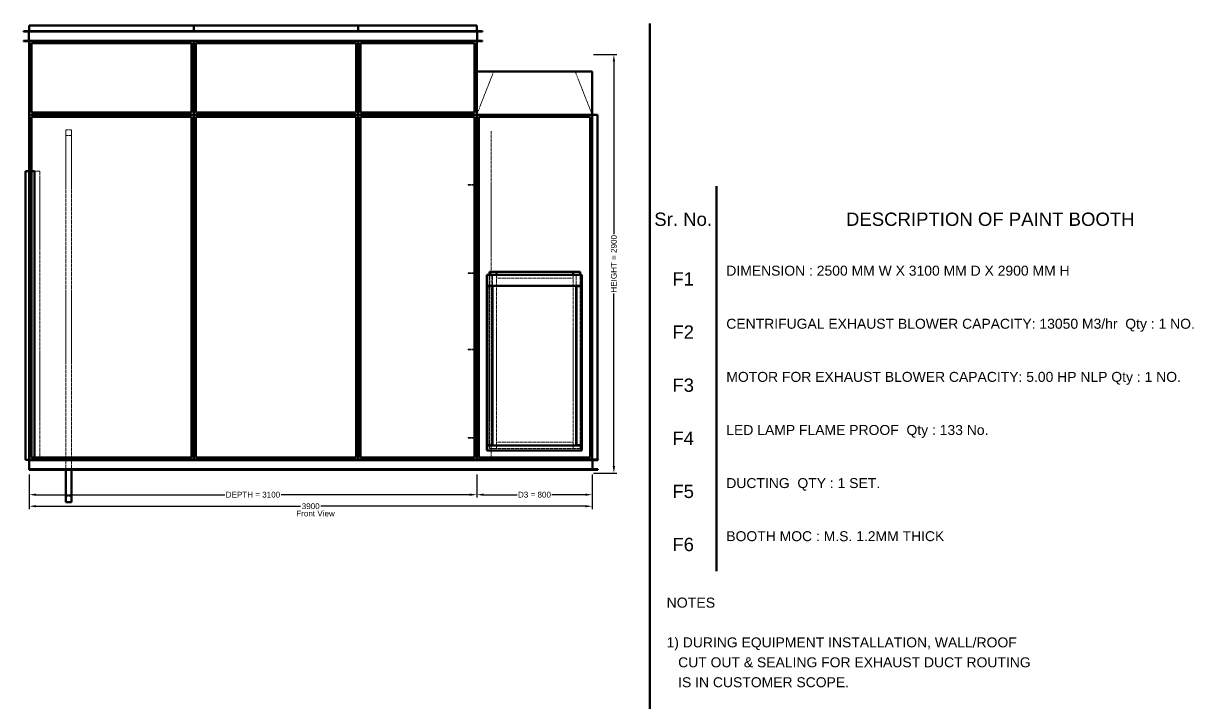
# Model space of a CAD drawing. Header units: millimetres. Extents: x 909 to 14018, y 345 to 10005.
# Drawn here: x 5424 to 13529, y 5298 to 10005 of the extents above; entities that cross this region are included whole.
import ezdxf
from ezdxf.enums import TextEntityAlignment as Align

# ---------------------------------------------------------------- set-up
doc = ezdxf.new("R2010")
doc.units = ezdxf.units.MM
doc.linetypes.add('Hidden', pattern=[15, 5, -3, 5, -2])
for name, color, linetype, lineweight in [('Default', 7, 'Continuous', 50), ('Edges', 7, 'Hidden', 15), ('HiddenEdges', 2, 'Hidden', 15), ('HiddenSilhouettes', 2, 'Hidden', 15), ('HiddenWires', 7, 'Hidden', 15), ('Silhouettes', 7, 'Continuous', 50)]:
    doc.layers.add(name, color=color, linetype=linetype, lineweight=lineweight)
doc.layers.add('Dimension', color=7, linetype='Continuous', lineweight=50, true_color=0x6495ed)
doc.styles.add('Default', font='arial.ttf')
doc.dimstyles.get("Standard").update_dxf_attribs({"dimtxt": 0.18, "dimasz": 0.18, "dimexe": 0.18, "dimexo": 0.0625, "dimgap": 0.09, "dimtad": 0, "dimtih": 1, "dimtoh": 1, "dimdec": 4, "dimzin": 0, "dimdsep": 46, "dimtxsty": 'Standard', "dimcen": 0.09, "dimadec": 0, "dimazin": 0, "dimtfac": 1, "dimtdec": 4, "dimtofl": 0, "dimtmove": 0, "dimatfit": 3, "dimfxl": 1, "dimtolj": 1, "dimtzin": 0, "dimarcsym": 0})

# ---------------------------------------------------------------- blocks, each defined once
blk = doc.blocks.new('Front')
at = {"layer": 'Edges'}
for points in [[(1150.5, 1033.1, 0), (1267.2, 1331.9, 0)], [(1832.8, 1331.9, 0), (1949.5, 1033.1, 0)]]:
    blk.add_polyline3d(points, dxfattribs=at)
at = {"layer": 'HiddenEdges'}
for points in [[(1150, 1031.9), (1150.5, 1033.1)], [(1949.5, 1033.1), (1950, 1031.9)]]:
    blk.add_lwpolyline(points, dxfattribs=at)
for points in [[(-1948.8, 1649.9, 0), (-811.2, 1649.9, 0)], [(-1948.8, 1613.1, 0), (-1948.8, 1649.9, 0)], [(-1935, 1649.9, 0), (-1935, 1651.1, 0)], [(-825, 1649.9, 0), (-825, 1651.1, 0)], [(-811.2, 1613.1, 0), (-811.2, 1649.9, 0)], [(-808.8, 1613.1, 0), (-808.8, 1649.9, 0)], [(-808.8, 1649.9, 0), (328.8, 1649.9, 0)], [(-795, 1649.9, 0), (-795, 1651.1, 0)], [(315, 1649.9, 0), (315, 1651.1, 0)], [(328.8, 1613.1, 0), (328.8, 1649.9, 0)], [(331.2, 1649.9, 0), (1148.8, 1649.9, 0)], [(331.2, 1613.1, 0), (331.2, 1649.9, 0)], [(345, 1649.9, 0), (345, 1651.1, 0)], [(1135, 1649.9, 0), (1135, 1651.1, 0)], [(1148.8, 1613.1, 0), (1148.8, 1649.9, 0)], [(-1950, 1543.1, 0), (-1950, 1613.1, 0)], [(-1948.8, 1034.3, 0), (-1948.8, 1541.9, 0)], [(-1948.8, 1541.9, 0), (-811.2, 1541.9, 0)], [(-811.2, 1034.3, 0), (-811.2, 1541.9, 0)], [(-808.8, 1034.3, 0), (-808.8, 1541.9, 0)], [(-808.8, 1541.9, 0), (328.8, 1541.9, 0)], [(328.8, 1034.3, 0), (328.8, 1541.9, 0)], [(331.2, 1541.9, 0), (1148.8, 1541.9, 0)], [(331.2, 1034.3, 0), (331.2, 1541.9, 0)], [(1148.8, 1034.3, 0), (1148.8, 1541.9, 0)], [(1150, 1543.1, 0), (1150, 1613.1, 0)], [(-1948.8, 1034.3, 0), (-811.2, 1034.3, 0)], [(-1948.8, -1355.7, 0), (-1948.8, 1031.9, 0)], [(-1948.8, 1031.9, 0), (-811.2, 1031.9, 0)], [(-811.2, -1355.7, 0), (-811.2, 1031.9, 0)], [(-808.8, 1034.3, 0), (328.8, 1034.3, 0)], [(-808.8, 1031.9, 0), (328.8, 1031.9, 0)], [(-808.8, -1355.7, 0), (-808.8, 1031.9, 0)], [(328.8, -1355.7, 0), (328.8, 1031.9, 0)], [(331.2, 1034.3, 0), (1148.8, 1034.3, 0)], [(331.2, 1031.9, 0), (1148.8, 1031.9, 0)], [(331.2, -1355.7, 0), (331.2, 1031.9, 0)], [(1148.8, -1355.7, 0), (1148.8, 1031.9, 0)], [(1151.2, 1031.9, 0), (1948.8, 1031.9, 0)], [(1151.2, -1355.7, 0), (1151.2, 1031.9, 0)], [(1948.8, -1355.7, 0), (1948.8, 1031.9, 0)], [(1950, 996.3, 0), (1951.2, 996.3, 0)], [(1951.2, 1031.9, 0), (1986.8, 1031.9, 0)], [(1951.2, -1355.7, 0), (1951.2, 1031.9, 0)], [(1130, -218.1, 0), (1130, 921.9, 0)], [(1168.8, -218.1, 0), (1168.8, 921.9, 0)], [(1170, -218.1, 0), (1170, 921.9, 0)], [(-1697, 888.9, 0), (-1657, 888.9, 0)], [(-1975, 638.9, 0), (-1953, 638.9, 0)], [(-1953, -1355.1, 0), (-1953, 638.9, 0)], [(-1953, 616.9, 0), (-1950, 616.9, 0)], [(-1950, 606.3, 0), (-1948.8, 606.3, 0)], [(-1948.8, 641.9, 0), (-1913.2, 641.9, 0)], [(-1913.2, 606.3, 0), (-1912, 606.3, 0)], [(-1912, -1355.7, 0), (-1912, 641.9, 0)], [(-1912, 641.9, 0), (-1876.4, 641.9, 0)], [(-1950, 548.6, 0), (-1948.8, 548.6, 0)], [(-1950, 540.2, 0), (-1948.8, 540.2, 0)], [(-1913.2, 548.6, 0), (-1912, 548.6, 0)], [(-1913.2, 540.2, 0), (-1912, 540.2, 0)], [(-1950, 398.6, 0), (-1948.8, 398.6, 0)], [(-1950, 390.2, 0), (-1948.8, 390.2, 0)], [(-1913.2, 398.6, 0), (-1912, 398.6, 0)], [(-1913.2, 390.2, 0), (-1912, 390.2, 0)], [(-1950, 248.6, 0), (-1948.8, 248.6, 0)], [(-1913.2, 248.6, 0), (-1912, 248.6, 0)], [(-1950, 240.2, 0), (-1948.8, 240.2, 0)], [(-1913.2, 240.2, 0), (-1912, 240.2, 0)], [(-1950, 98.6, 0), (-1948.8, 98.6, 0)], [(-1950, 90.2, 0), (-1948.8, 90.2, 0)], [(-1913.2, 98.6, 0), (-1912, 98.6, 0)], [(-1913.2, 90.2, 0), (-1912, 90.2, 0)], [(-1950, -51.4, 0), (-1948.8, -51.4, 0)], [(-1950, -59.8, 0), (-1948.8, -59.8, 0)], [(-1913.2, -51.4, 0), (-1912, -51.4, 0)], [(-1913.2, -59.8, 0), (-1912, -59.8, 0)], [(1222, -78.1, 0), (1878, -78.1, 0)], [(-1950, -201.4, 0), (-1948.8, -201.4, 0)], [(-1950, -209.8, 0), (-1948.8, -209.8, 0)], [(-1913.2, -201.4, 0), (-1912, -201.4, 0)], [(-1913.2, -209.8, 0), (-1912, -209.8, 0)], [(1130, -1358.1, 0), (1130, -218.1, 0)], [(1170, -1358.1, 0), (1170, -218.1, 0)], [(-1950, -351.4, 0), (-1948.8, -351.4, 0)], [(-1950, -352.1, 0), (-1948.8, -352.1, 0)], [(-1950, -359.1, 0), (-1948.8, -359.1, 0)], [(-1950, -359.8, 0), (-1948.8, -359.8, 0)], [(-1913.2, -351.4, 0), (-1912, -351.4, 0)], [(-1913.2, -352.1, 0), (-1912, -352.1, 0)], [(-1913.2, -359.1, 0), (-1912, -359.1, 0)], [(-1913.2, -359.8, 0), (-1912, -359.8, 0)], [(-1950, -501.4, 0), (-1948.8, -501.4, 0)], [(-1950, -502.1, 0), (-1948.8, -502.1, 0)], [(-1950, -509.1, 0), (-1948.8, -509.1, 0)], [(-1950, -509.8, 0), (-1948.8, -509.8, 0)], [(-1913.2, -501.4, 0), (-1912, -501.4, 0)], [(-1913.2, -502.1, 0), (-1912, -502.1, 0)], [(-1913.2, -509.1, 0), (-1912, -509.1, 0)], [(-1913.2, -509.8, 0), (-1912, -509.8, 0)], [(-1950, -651.4, 0), (-1948.8, -651.4, 0)], [(-1950, -652.1, 0), (-1948.8, -652.1, 0)], [(-1950, -659.1, 0), (-1948.8, -659.1, 0)], [(-1950, -659.8, 0), (-1948.8, -659.8, 0)], [(-1913.2, -651.4, 0), (-1912, -651.4, 0)], [(-1913.2, -652.1, 0), (-1912, -652.1, 0)], [(-1913.2, -659.1, 0), (-1912, -659.1, 0)], [(-1913.2, -659.8, 0), (-1912, -659.8, 0)], [(-1950, -801.4, 0), (-1948.8, -801.4, 0)], [(-1950, -802.1, 0), (-1948.8, -802.1, 0)], [(-1950, -809.1, 0), (-1948.8, -809.1, 0)], [(-1950, -809.8, 0), (-1948.8, -809.8, 0)], [(-1913.2, -801.4, 0), (-1912, -801.4, 0)], [(-1913.2, -802.1, 0), (-1912, -802.1, 0)], [(-1913.2, -809.1, 0), (-1912, -809.1, 0)], [(-1913.2, -809.8, 0), (-1912, -809.8, 0)], [(-1950, -951.4, 0), (-1948.8, -951.4, 0)], [(-1950, -952.1, 0), (-1948.8, -952.1, 0)], [(-1950, -959.8, 0), (-1948.8, -959.8, 0)], [(-1913.2, -951.4, 0), (-1912, -951.4, 0)], [(-1913.2, -952.1, 0), (-1912, -952.1, 0)], [(-1913.2, -959.8, 0), (-1912, -959.8, 0)], [(-1950, -1101.4, 0), (-1948.8, -1101.4, 0)], [(-1950, -1102.1, 0), (-1948.8, -1102.1, 0)], [(-1950, -1109.1, 0), (-1948.8, -1109.1, 0)], [(-1913.2, -1101.4, 0), (-1912, -1101.4, 0)], [(-1913.2, -1102.1, 0), (-1912, -1102.1, 0)], [(-1913.2, -1109.1, 0), (-1912, -1109.1, 0)], [(-1950, -1252.1, 0), (-1948.8, -1252.1, 0)], [(-1950, -1259.1, 0), (-1948.8, -1259.1, 0)], [(-1913.2, -1252.1, 0), (-1912, -1252.1, 0)], [(-1913.2, -1259.1, 0), (-1912, -1259.1, 0)], [(1222, -1291.3, 0), (1878, -1291.3, 0)], [(-1975, -1355.1, 0), (-1953, -1355.1, 0)], [(-1953, -1333.1, 0), (-1950, -1333.1, 0)], [(-1950, -1301.4, 0), (-1948.8, -1301.4, 0)], [(-1950, -1302.1, 0), (-1948.8, -1302.1, 0)], [(-1950, -1309.1, 0), (-1948.8, -1309.1, 0)], [(-1950, -1309.8, 0), (-1948.8, -1309.8, 0)], [(-1950, -1320.1, 0), (-1948.8, -1320.1, 0)], [(-1950, -1426.9, 0), (-1950, -1356.9, 0)], [(-1948.8, -1355.7, 0), (-811.2, -1355.7, 0)], [(-1913.2, -1301.4, 0), (-1912, -1301.4, 0)], [(-1913.2, -1302.1, 0), (-1912, -1302.1, 0)], [(-1913.2, -1309.1, 0), (-1912, -1309.1, 0)], [(-1913.2, -1309.8, 0), (-1912, -1309.8, 0)], [(-1913.2, -1320.1, 0), (-1912, -1320.1, 0)], [(-808.8, -1355.7, 0), (328.8, -1355.7, 0)], [(331.2, -1355.7, 0), (1148.8, -1355.7, 0)], [(1151.2, -1355.7, 0), (1948.8, -1355.7, 0)], [(1950, -1320.1, 0), (1951.2, -1320.1, 0)], [(1950, -1426.9, 0), (1950, -1356.9, 0)], [(1951.2, -1355.7, 0), (1986.8, -1355.7, 0)], [(-1697, -1611.1, 0), (-1657, -1611.1, 0)]]:
    blk.add_polyline3d(points, dxfattribs=at)
at = {"layer": 'HiddenSilhouettes'}
for points in [[(-1953, 1610.1, 0)], [(1153, 1610.1, 0)], [(-1950, 641.9, 0)], [(1876.4, -154.1, 0)], [(1876.4, -1256.5, 0)], [(-1950, -1358.1, 0)], [(1953, -1359.9, 0)]]:
    blk.add_polyline3d(points, close=True, dxfattribs=at)
for points in [[(-1950, 1543.1, 0), (-1950, 1543.1, 0)], [(-1950, 1031.9, 0), (-1950, 1541.9, 0)], [(-1950, 1541.9, 0), (-810, 1541.9, 0)], [(-810, 1543.1, 0), (-810, 1543.1, 0)], [(-810, 1541.9, 0), (330, 1541.9, 0)], [(330, 1543.1, 0), (330, 1543.1, 0)], [(330, 1541.9, 0), (1150, 1541.9, 0)], [(1150, 1543.1, 0), (1150, 1543.1, 0)], [(-810, 1031.9, 0), (-810, 1238.3, 0)], [(330, 1033.1, 0), (330, 1238.3, 0)], [(-1950, 1031.9, 0), (-810, 1031.9, 0)], [(-810, 1031.9, 0), (330, 1031.9, 0)], [(330, 1031.9, 0), (1150, 1031.9, 0)], [(1150, 1031.9, 0), (1150, 1033.1, 0)], [(1150, 1031.9, 0), (1950, 1031.9, 0)], [(1950, 1031.9, 0), (1950, 1033.1, 0)], [(-1697, -1426.9, 0), (-1697, 928.9, 0)], [(-1697, 928.9, 0), (-1657, 928.9, 0)], [(-1657, -1426.9, 0), (-1657, 928.9, 0)], [(1130, 921.9, 0), (1150, 921.9, 0)], [(1131.2, -218.1, 0), (1131.2, 921.9, 0)], [(1150, 921.9, 0), (1170, 921.9, 0)], [(-1950, 643.1, 0), (-1935, 643.1, 0)], [(-1913.2, 643.1, 0), (-1876.4, 643.1, 0)], [(-1876.4, -1356.9, 0), (-1876.4, 643.1, 0)], [(-1950, 548.9, 0), (-1948.8, 548.9, 0)], [(-1950, 539.9, 0), (-1948.8, 539.9, 0)], [(-1913.2, 548.9, 0), (-1912, 548.9, 0)], [(-1913.2, 539.9, 0), (-1912, 539.9, 0)], [(1090, 543.9, 0), (1090, 548.9, 0)], [(1090, 548.9, 0), (1130, 548.9, 0)], [(1090, 543.9, 0), (1130, 543.9, 0)], [(1130, 543.9, 0), (1130, 548.9, 0)], [(-1950, 398.9, 0), (-1948.8, 398.9, 0)], [(-1950, 389.9, 0), (-1948.8, 389.9, 0)], [(-1913.2, 398.9, 0), (-1912, 398.9, 0)], [(-1913.2, 389.9, 0), (-1912, 389.9, 0)], [(-1950, 248.9, 0), (-1948.8, 248.9, 0)], [(-1913.2, 248.9, 0), (-1912, 248.9, 0)], [(-1950, 239.9, 0), (-1948.8, 239.9, 0)], [(-1913.2, 239.9, 0), (-1912, 239.9, 0)], [(-1950, 98.9, 0), (-1948.8, 98.9, 0)], [(-1950, 89.9, 0), (-1948.8, 89.9, 0)], [(-1913.2, 98.9, 0), (-1912, 98.9, 0)], [(-1913.2, 89.9, 0), (-1912, 89.9, 0)], [(-1950, -51.1, 0), (-1948.8, -51.1, 0)], [(-1950, -60.1, 0), (-1948.8, -60.1, 0)], [(-1913.2, -51.1, 0), (-1912, -51.1, 0)], [(-1913.2, -60.1, 0), (-1912, -60.1, 0)], [(1090, -68.1, 0), (1090, -63.1, 0)], [(1090, -63.1, 0), (1130, -63.1, 0)], [(1090, -68.1, 0), (1130, -68.1, 0)], [(1105, -68.1, 0), (1105, -63.1, 0)], [(1115, -68.1, 0), (1115, -63.1, 0)], [(1130, -68.1, 0), (1130, -63.1, 0)], [(1237.5, -152.5, 0), (1237.5, -76.5, 0)], [(1260, -152.5, 0), (1260, -78.1, 0)], [(1287.5, -1280.6, 0), (1287.5, -76.5, 0)], [(1817.5, -1280.6, 0), (1817.5, -76.5, 0)], [(1840, -152.5, 0), (1840, -78.1, 0)], [(1867.5, -152.5, 0), (1867.5, -76.5, 0)], [(1237.5, -1256.5, 0), (1237.5, -154.1, 0)], [(1287.5, -100.6, 0), (1817.5, -100.6, 0)], [(1867.5, -1256.5, 0), (1867.5, -154.1, 0)], [(-1950, -201.1, 0), (-1948.8, -201.1, 0)], [(-1950, -210.1, 0), (-1948.8, -210.1, 0)], [(-1913.2, -201.1, 0), (-1912, -201.1, 0)], [(-1913.2, -210.1, 0), (-1912, -210.1, 0)], [(1130, -218.1, 0), (1150, -218.1, 0)], [(1131.2, -1358.1, 0), (1131.2, -218.1, 0)], [(1150, -218.1, 0), (1170, -218.1, 0)], [(1168.8, -1358.1, 0), (1168.8, -218.1, 0)], [(-1950, -351.1, 0), (-1948.8, -351.1, 0)], [(-1950, -360.1, 0), (-1948.8, -360.1, 0)], [(-1913.2, -351.1, 0), (-1912, -351.1, 0)], [(-1913.2, -360.1, 0), (-1912, -360.1, 0)], [(-1950, -501.1, 0), (-1948.8, -501.1, 0)], [(-1950, -510.1, 0), (-1948.8, -510.1, 0)], [(-1913.2, -501.1, 0), (-1912, -501.1, 0)], [(-1913.2, -510.1, 0), (-1912, -510.1, 0)], [(1090, -596.1, 0), (1090, -591.1, 0)], [(1090, -591.1, 0), (1130, -591.1, 0)], [(1090, -596.1, 0), (1130, -596.1, 0)], [(1130, -596.1, 0), (1130, -591.1, 0)], [(-1950, -651.1, 0), (-1948.8, -651.1, 0)], [(-1950, -660.1, 0), (-1948.8, -660.1, 0)], [(-1913.2, -651.1, 0), (-1912, -651.1, 0)], [(-1913.2, -660.1, 0), (-1912, -660.1, 0)], [(-1950, -801.1, 0), (-1948.8, -801.1, 0)], [(-1950, -810.1, 0), (-1948.8, -810.1, 0)], [(-1913.2, -801.1, 0), (-1912, -801.1, 0)], [(-1913.2, -810.1, 0), (-1912, -810.1, 0)], [(330, -1358.1, 0), (330, -825.6, 0)], [(-1950, -951.1, 0), (-1948.8, -951.1, 0)], [(-1950, -960.1, 0), (-1948.8, -960.1, 0)], [(-1913.2, -951.1, 0), (-1912, -951.1, 0)], [(-1913.2, -960.1, 0), (-1912, -960.1, 0)], [(-1950, -1101.1, 0), (-1948.8, -1101.1, 0)], [(-1950, -1110.1, 0), (-1948.8, -1110.1, 0)], [(-1913.2, -1101.1, 0), (-1912, -1101.1, 0)], [(-1913.2, -1110.1, 0), (-1912, -1110.1, 0)], [(1090, -1208.1, 0), (1090, -1203.1, 0)], [(1090, -1203.1, 0), (1130, -1203.1, 0)], [(1090, -1208.1, 0), (1130, -1208.1, 0)], [(1105, -1208.1, 0), (1105, -1203.1, 0)], [(1115, -1208.1, 0), (1115, -1203.1, 0)], [(1130, -1208.1, 0), (1130, -1203.1, 0)], [(-1950, -1251.1, 0), (-1948.8, -1251.1, 0)], [(-1950, -1260.1, 0), (-1948.8, -1260.1, 0)], [(-1913.2, -1251.1, 0), (-1912, -1251.1, 0)], [(-1913.2, -1260.1, 0), (-1912, -1260.1, 0)], [(1150, -1358.1, 0), (1150, -1238.3, 0)], [(1237.5, -1280.6, 0), (1237.5, -1258.1, 0)], [(1237.5, -1280.6, 0), (1287.5, -1280.6, 0)], [(1287.5, -1235.6, 0), (1817.5, -1235.6, 0)], [(1287.5, -1280.6, 0), (1817.5, -1280.6, 0)], [(1817.5, -1280.6, 0), (1867.5, -1280.6, 0)], [(1867.5, -1280.6, 0), (1867.5, -1258.1, 0)], [(-1950, -1301.1, 0), (-1948.8, -1301.1, 0)], [(-1950, -1310.1, 0), (-1948.8, -1310.1, 0)], [(-1950, -1358.1, 0), (-1950, -1341.5, 0)], [(-1950, -1358.1, 0), (-810, -1358.1, 0)], [(-1913.2, -1301.1, 0), (-1912, -1301.1, 0)], [(-1913.2, -1310.1, 0), (-1912, -1310.1, 0)], [(-1913.2, -1356.9, 0), (-1913.2, -1341.9, 0)], [(-810, -1358.1, 0), (-810, -1356.9, 0)], [(-810, -1358.1, 0), (330, -1358.1, 0)], [(330, -1358.1, 0), (1150, -1358.1, 0)], [(1150, -1358.1, 0), (1950, -1358.1, 0)], [(1950, -1358.1, 0), (1950, -1356.9, 0)]]:
    blk.add_polyline3d(points, dxfattribs=at)
at = {"layer": 'HiddenWires'}
for points in [[(1250, -218.1, 0), (1250, 921.9, 0)], [(1250, -1358.1, 0), (1250, -218.1, 0)]]:
    blk.add_polyline3d(points, dxfattribs=at)
at = {"layer": 'Silhouettes'}
blk.add_lwpolyline([(-1950, 1613.1), (-1950, 1651.1)], dxfattribs=at)
for points in [[(-1950, 1651.1, 0), (-810, 1651.1, 0)], [(-810, 1613.1, 0), (-810, 1651.1, 0)], [(-810, 1651.1, 0), (330, 1651.1, 0)], [(330, 1613.1, 0), (330, 1651.1, 0)], [(330, 1651.1, 0), (1150, 1651.1, 0)], [(1150, 1613.1, 0), (1150, 1651.1, 0)], [(-1990, 1613.1, 0), (1190, 1613.1, 0)], [(-1990, 1610.1, 0), (-1990, 1613.1, 0)], [(-1990, 1610.1, 0), (1190, 1610.1, 0)], [(-1990, 1543.1, 0), (-1990, 1546.1, 0)], [(-1990, 1546.1, 0), (1190, 1546.1, 0)], [(-1990, 1543.1, 0), (1190, 1543.1, 0)], [(-1953, 1546.1, 0), (-1953, 1610.1, 0)], [(-1950, 1033.1, 0), (-1950, 1543.1, 0)], [(-810, 1033.1, 0), (-810, 1543.1, 0)], [(330, 1033.1, 0), (330, 1543.1, 0)], [(1150, 1033.1, 0), (1150, 1543.1, 0)], [(1153, 1546.1, 0), (1153, 1610.1, 0)], [(1190, 1610.1, 0), (1190, 1613.1, 0)], [(1190, 1543.1, 0), (1190, 1546.1, 0)], [(-1935, 1528.1, 0), (-825, 1528.1, 0)], [(-1935, 1048.1, 0), (-1935, 1528.1, 0)], [(-825, 1048.1, 0), (-825, 1528.1, 0)], [(-795, 1048.1, 0), (-795, 1528.1, 0)], [(-795, 1528.1, 0), (315, 1528.1, 0)], [(315, 1048.1, 0), (315, 1528.1, 0)], [(345, 1528.1, 0), (1135, 1528.1, 0)], [(345, 1048.1, 0), (345, 1528.1, 0)], [(1135, 1048.1, 0), (1135, 1528.1, 0)], [(1150, 1331.9, 0), (1267.2, 1331.9, 0)], [(1267.2, 1331.9, 0), (1832.8, 1331.9, 0)], [(1832.8, 1331.9, 0), (1950, 1331.9, 0)], [(1950, 1033.1, 0), (1950, 1331.9, 0)], [(1150, 1033.1, 0), (1150, 1238.3, 0)], [(-1950, 1033.1, 0), (-810, 1033.1, 0)], [(-1950, -1356.9, 0), (-1950, 1033.1, 0)], [(-1950, 1033.1, 0), (-1950, 1033.1, 0)], [(-1935, 1048.1, 0), (-825, 1048.1, 0)], [(-1935, 1018.1, 0), (-825, 1018.1, 0)], [(-1935, -1341.9, 0), (-1935, 1018.1, 0)], [(-825, -1341.9, 0), (-825, 1018.1, 0)], [(-810, -1356.9, 0), (-810, 1033.1, 0)], [(-810, 1033.1, 0), (-810, 1033.1, 0)], [(-810, 1033.1, 0), (330, 1033.1, 0)], [(-795, 1048.1, 0), (315, 1048.1, 0)], [(-795, 1018.1, 0), (315, 1018.1, 0)], [(-795, -1341.9, 0), (-795, 1018.1, 0)], [(315, -1341.9, 0), (315, 1018.1, 0)], [(330, -1356.9, 0), (330, 1033.1, 0)], [(330, 1033.1, 0), (1150, 1033.1, 0)], [(330, 1031.9, 0), (330, 1033.1, 0)], [(345, 1048.1, 0), (1135, 1048.1, 0)], [(345, -1341.9, 0), (345, 1018.1, 0)], [(345, 1018.1, 0), (1135, 1018.1, 0)], [(1135, -1341.9, 0), (1135, 1018.1, 0)], [(1150, -1356.9, 0), (1150, 1033.1, 0)], [(1150, 1033.1, 0), (1950, 1033.1, 0)], [(1165, -1341.9, 0), (1165, 1018.1, 0)], [(1165, 1018.1, 0), (1935, 1018.1, 0)], [(1935, -1341.9, 0), (1935, 1018.1, 0)], [(1950, -1356.9, 0), (1950, 1033.1, 0)], [(1950, 1033.1, 0), (1986.8, 1033.1, 0)], [(1986.8, -1356.9, 0), (1986.8, 1033.1, 0)], [(-1975, -1358.1, 0), (-1975, 641.9, 0)], [(-1975, 641.9, 0), (-1950, 641.9, 0)], [(-1935, 643.1, 0), (-1913.2, 643.1, 0)], [(-1913.2, -1341.9, 0), (-1913.2, 643.1, 0)], [(1220.4, -76.5, 0), (1222, -76.5, 0)], [(1220.4, -1292.9, 0), (1220.4, -76.5, 0)], [(1222, -1292.9, 0), (1222, -76.5, 0)], [(1222, -76.5, 0), (1878, -76.5, 0)], [(1237.5, -76.5, 0), (1237.5, -55.6, 0)], [(1237.5, -55.6, 0), (1287.5, -55.6, 0)], [(1287.5, -55.6, 0), (1817.5, -55.6, 0)], [(1287.5, -76.5, 0), (1287.5, -55.6, 0)], [(1817.5, -76.5, 0), (1817.5, -55.6, 0)], [(1817.5, -55.6, 0), (1867.5, -55.6, 0)], [(1867.5, -76.5, 0), (1867.5, -55.6, 0)], [(1876.4, -1292.9, 0), (1876.4, -76.5, 0)], [(1878, -1292.9, 0), (1878, -76.5, 0)], [(1222, -152.5, 0), (1878, -152.5, 0)], [(1223.6, -1256.5, 0), (1223.6, -154.1, 0)], [(1223.6, -154.1, 0), (1258.4, -154.1, 0)], [(1237.5, -154.1, 0), (1237.5, -152.5, 0)], [(1258.4, -1256.5, 0), (1258.4, -154.1, 0)], [(1260, -1258.1, 0), (1260, -152.5, 0)], [(1840, -1258.1, 0), (1840, -152.5, 0)], [(1841.6, -1256.5, 0), (1841.6, -154.1, 0)], [(1841.6, -154.1, 0), (1876.4, -154.1, 0)], [(1867.5, -154.1, 0), (1867.5, -152.5, 0)], [(-810, -1356.9, 0), (-810, -825.6, 0)], [(1220.4, -1292.9, 0), (1222, -1292.9, 0)], [(1222, -1258.1, 0), (1878, -1258.1, 0)], [(1222, -1292.9, 0), (1878, -1292.9, 0)], [(1223.6, -1256.5, 0), (1258.4, -1256.5, 0)], [(1237.5, -1258.1, 0), (1237.5, -1256.5, 0)], [(1841.6, -1256.5, 0), (1876.4, -1256.5, 0)], [(1867.5, -1258.1, 0), (1867.5, -1256.5, 0)], [(1950, -1356.9, 0), (1950, -1238.3, 0)], [(-1975, -1358.1, 0), (-1950, -1358.1, 0)], [(-1950, -1359.9, 0), (-1950, -1356.9, 0)], [(-1950, -1356.9, 0), (1990, -1356.9, 0)], [(-1950, -1359.9, 0), (1990, -1359.9, 0)], [(-1950, -1423.9, 0), (-1950, -1359.9, 0)], [(-1935, -1341.9, 0), (-825, -1341.9, 0)], [(-795, -1341.9, 0), (315, -1341.9, 0)], [(345, -1341.9, 0), (1135, -1341.9, 0)], [(1165, -1341.9, 0), (1935, -1341.9, 0)], [(1953, -1423.9, 0), (1953, -1359.9, 0)], [(1990, -1359.9, 0), (1990, -1356.9, 0)], [(-1950, -1423.9, 0), (1990, -1423.9, 0)], [(-1950, -1426.9, 0), (-1950, -1423.9, 0)], [(-1950, -1426.9, 0), (1990, -1426.9, 0)], [(-1697, -1651.1, 0), (-1697, -1426.9, 0)], [(-1657, -1651.1, 0), (-1657, -1426.9, 0)], [(1990, -1426.9, 0), (1990, -1423.9, 0)], [(-1697, -1651.1, 0), (-1657, -1651.1, 0)]]:
    blk.add_polyline3d(points, dxfattribs=at)
for points in [[(-810, 1541.9, 0)], [(1150, 1541.9, 0)], [(-810, 1031.9, 0)], [(330, 1031.9, 0)], [(1950, 1031.9, 0)]]:
    blk.add_polyline3d(points, close=True, dxfattribs=at)
blk = doc.blocks.new('*D9')
at = {"layer": 'Defpoints', "color": 0}
for p in [(5463.5, 6889), (8563.5, 6889), (8563.5, 6739)]:
    blk.add_point(p, dxfattribs=at)
at = {"layer": 'Dimension', "color": 0, "lineweight": -2}
for p, q in [((5463.5, 6879), (5463.5, 6719)), ((8563.5, 6879), (8563.5, 6719)), ((5511.5, 6739), (6818.3, 6739)), ((8515.5, 6739), (7208.7, 6739))]:
    blk.add_line(p, q, dxfattribs=at)
at = {"layer": 'Dimension', "color": 0}
for points in [[(5511.5, 6747), (5511.5, 6731), (5463.5, 6739)], [(8515.5, 6731), (8515.5, 6747), (8563.5, 6739)]]:
    blk.add_solid(points, dxfattribs=at)
at = {"layer": 'Dimension', "color": 0, "insert": (7013.5, 6739), "char_height": 40, "attachment_point": 5, "style": 'Default'}
blk.add_mtext('\\A1;DEPTH = 3100', dxfattribs=at)
blk = doc.blocks.new('*D10')
at = {"layer": 'Defpoints', "color": 0}
for p in [(8563.5, 6889), (9363.5, 6889), (9363.5, 6739)]:
    blk.add_point(p, dxfattribs=at)
at = {"layer": 'Dimension', "color": 0, "lineweight": -2}
for p, q in [((8563.5, 6879), (8563.5, 6719)), ((9363.5, 6879), (9363.5, 6719)), ((8611.5, 6739), (8842.8, 6739)), ((9315.5, 6739), (9084.2, 6739))]:
    blk.add_line(p, q, dxfattribs=at)
at = {"layer": 'Dimension', "color": 0}
for points in [[(8611.5, 6747), (8611.5, 6731), (8563.5, 6739)], [(9315.5, 6731), (9315.5, 6747), (9363.5, 6739)]]:
    blk.add_solid(points, dxfattribs=at)
at = {"layer": 'Dimension', "color": 0, "insert": (8963.5, 6739), "char_height": 40, "attachment_point": 5, "style": 'Default'}
blk.add_mtext('\\A1;D3 = 800', dxfattribs=at)
blk = doc.blocks.new('*D11')
at = {"layer": 'Defpoints', "color": 0}
for p in [(5463.5, 6889), (9363.5, 6889), (9363.5, 6659)]:
    blk.add_point(p, dxfattribs=at)
at = {"layer": 'Dimension', "color": 0, "lineweight": -2}
for p, q in [((5463.5, 6879), (5463.5, 6639)), ((9363.5, 6879), (9363.5, 6639)), ((5511.5, 6659), (7343.9, 6659)), ((9315.5, 6659), (7483.1, 6659))]:
    blk.add_line(p, q, dxfattribs=at)
at = {"layer": 'Dimension', "color": 0}
for points in [[(5511.5, 6667), (5511.5, 6651), (5463.5, 6659)], [(9315.5, 6651), (9315.5, 6667), (9363.5, 6659)]]:
    blk.add_solid(points, dxfattribs=at)
at = {"layer": 'Dimension', "color": 0, "insert": (7413.5, 6659), "char_height": 40, "attachment_point": 5, "style": 'Default'}
blk.add_mtext('\\A1;3900', dxfattribs=at)
blk = doc.blocks.new('*D12')
at = {"layer": 'Defpoints', "color": 0}
for p in [(9363.5, 9789), (9513.5, 9789), (9363.5, 6889)]:
    blk.add_point(p, dxfattribs=at)
at = {"layer": 'Dimension', "color": 0, "lineweight": -2}
for p, q in [((9373.5, 9789), (9533.5, 9789)), ((9513.5, 9741), (9513.5, 8545)), ((9513.5, 6937), (9513.5, 8133)), ((9373.5, 6889), (9533.5, 6889))]:
    blk.add_line(p, q, dxfattribs=at)
at = {"layer": 'Dimension', "color": 0}
for points in [[(9521.5, 9741), (9505.5, 9741), (9513.5, 9789)], [(9505.5, 6937), (9521.5, 6937), (9513.5, 6889)]]:
    blk.add_solid(points, dxfattribs=at)
at = {"layer": 'Dimension', "color": 0, "insert": (9513.5, 8339), "char_height": 40, "attachment_point": 5, "rotation": 90, "style": 'Default'}
blk.add_mtext('\\A1;HEIGHT = 2900', dxfattribs=at)

msp = doc.modelspace()

# ---------------------------------------------------------------- linework, layer by layer
at = {"layer": 'Default'}
for p, q in [((9763.5, 10005), (9763.5, 1840)), ((10223.5, 8878), (10223.5, 8418)), ((10223.5, 8878), (10223.5, 6210))]:
    msp.add_line(p, q, dxfattribs=at)

# ---------------------------------------------------------------- block references
msp.add_blockref('Front', (7413.5, 8339), dxfattribs=at)

# ---------------------------------------------------------------- texts
at = {"layer": 'Default', "style": 'Default'}
for s, p in [('Sr. No.', (9993.5, 8648)), ('DESCRIPTION OF PAINT BOOTH', (12121, 8648)), ('F1', (9993.5, 8234)), ('F2', (9993.5, 7866)), ('F3', (9993.5, 7498)), ('F4', (9993.5, 7130)), ('F5', (9993.5, 6762)), ('F6', (9993.5, 6394))]:
    msp.add_text(s, height=92, dxfattribs=at).set_placement(p, align=Align.MIDDLE_CENTER)
for s, height, p in [('DIMENSION : 2500 MM W X 3100 MM D X 2900 MM H', 69, (10292.5, 8326)), ('CENTRIFUGAL EXHAUST BLOWER CAPACITY: 13050 M3/hr  Qty : 1 NO.', 69, (10292.5, 7958)), ('MOTOR FOR EXHAUST BLOWER CAPACITY: 5.00 HP NLP Qty : 1 NO.', 69, (10292.5, 7590)), ('LED LAMP FLAME PROOF  Qty : 133 No.', 69, (10292.5, 7222)), ('DUCTING  QTY : 1 SET.', 69, (10292.5, 6854)), ('BOOTH MOC : M.S. 1.2MM THICK', 69, (10292.5, 6486)), ('NOTES', 70, (9878.5, 6026)), ('1) DURING EQUIPMENT INSTALLATION, WALL/ROOF', 69, (9878.5, 5750)), ('   CUT OUT & SEALING FOR EXHAUST DUCT ROUTING', 69, (9878.5, 5612)), ('   IS IN CUSTOMER SCOPE.', 69, (9878.5, 5474))]:
    msp.add_text(s, height=height, dxfattribs=at).set_placement(p, align=Align.TOP_LEFT)
at = {"layer": 'Dimension', "style": 'Default'}
msp.add_text('Front View', height=40, dxfattribs=at).set_placement((7313.5, 6589))

# ---------------------------------------------------------------- dimensions: what is measured, and where the dimension line sits
at = {"layer": 'Dimension'}
dim = msp.add_linear_dim(base=(9513.5, 9789), p1=(9363.5, 6889), p2=(9363.5, 9789), angle=90, text='HEIGHT = <>', dimstyle='Standard', override={"dimscale": 1, "dimtxt": 40, "dimasz": 48, "dimexe": 20, "dimexo": 10, "dimgap": 10, "dimtad": 0, "dimjust": 0, "dimtih": 0, "dimtoh": 0, "dimdec": 3, "dimlfac": 1, "dimzin": 8, "dimlunit": 2, "dimpost": '', "dimtxsty": 'Default', "dimsah": 0, "dimse1": 0, "dimse2": 0, "dimclrt": 0, "dimtol": 0, "dimlim": 0, "dimtp": 0, "dimtm": 0, "dimtfac": 1, "dimtdec": 3, "dimtix": 0, "dimtzin": 8}, dxfattribs=at)
dim.commit()
dim.dimension.update_dxf_attribs({"geometry": '*D12', "text_midpoint": (9513.5, 8339), "dimtype": 160})
for base, p1, p2, text, picture, middle in [((8563.5, 6739), (5463.5, 6889), (8563.5, 6889), 'DEPTH = <>', '*D9', (7013.5, 6739)), ((9363.5, 6739), (8563.5, 6889), (9363.5, 6889), 'D3 = <>', '*D10', (8963.5, 6739))]:
    dim = msp.add_linear_dim(base=base, p1=p1, p2=p2, text=text, dimstyle='Standard', override={"dimscale": 1, "dimtxt": 40, "dimasz": 48, "dimexe": 20, "dimexo": 10, "dimgap": 10, "dimtad": 0, "dimjust": 0, "dimtih": 0, "dimtoh": 0, "dimdec": 3, "dimlfac": 1, "dimzin": 8, "dimlunit": 2, "dimpost": '', "dimtxsty": 'Default', "dimsah": 0, "dimse1": 0, "dimse2": 0, "dimclrt": 0, "dimtol": 0, "dimlim": 0, "dimtp": 0, "dimtm": 0, "dimtfac": 1, "dimtdec": 3, "dimtix": 0, "dimtzin": 8}, dxfattribs=at)
    dim.commit()
    dim.dimension.update_dxf_attribs({"geometry": picture, "text_midpoint": middle, "dimtype": 160})
dim = msp.add_linear_dim(base=(9363.5, 6659), p1=(5463.5, 6889), p2=(9363.5, 6889), dimstyle='Standard', override={"dimscale": 1, "dimtxt": 40, "dimasz": 48, "dimexe": 20, "dimexo": 10, "dimgap": 10, "dimtad": 0, "dimjust": 0, "dimtih": 0, "dimtoh": 0, "dimdec": 3, "dimlfac": 1, "dimzin": 8, "dimlunit": 2, "dimpost": '', "dimtxsty": 'Default', "dimsah": 0, "dimse1": 0, "dimse2": 0, "dimclrt": 0, "dimtol": 0, "dimlim": 0, "dimtp": 0, "dimtm": 0, "dimtfac": 1, "dimtdec": 3, "dimtix": 0, "dimtzin": 8}, dxfattribs=at)
dim.commit()
dim.dimension.update_dxf_attribs({"geometry": '*D11', "text_midpoint": (7413.5, 6659), "dimtype": 160})

doc.saveas('drawing.dxf')
